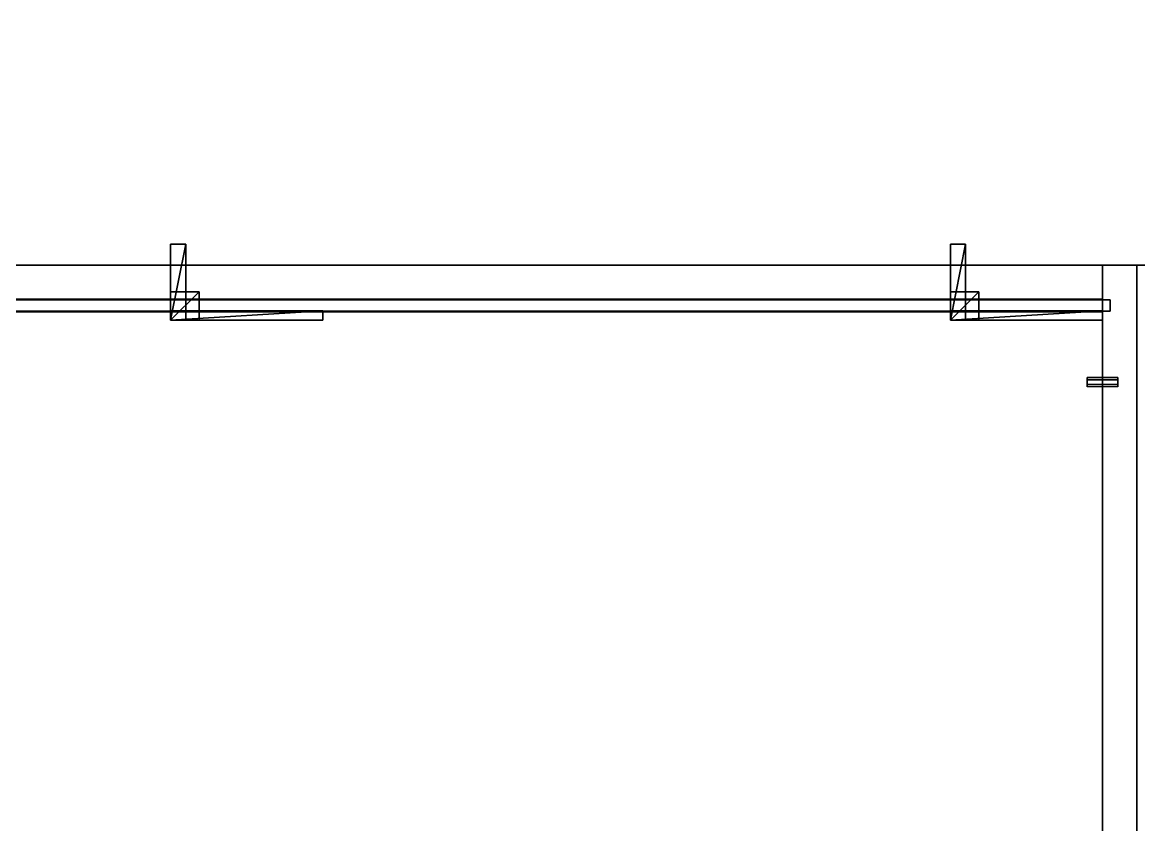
# Model space of a CAD drawing. Extents: x 0 to 5507, y -6518 to 0.
# Drawn here: x 1765 to 2352, y -1812 to -1390 of the extents above; entities that cross this region are included whole.
import ezdxf

# ---------------------------------------------------------------- set-up
doc = ezdxf.new("R2010")
doc.units = 0
for name, color, linetype in [('LAYER0', 7, 'CONTINUOUS'), ('LAYER1', 7, 'CONTINUOUS'), ('LAYER133', 254, 'CONTINUOUS'), ('LAYER134', 254, 'CONTINUOUS'), ('LAYER138', 7, 'CONTINUOUS'), ('LAYER139', 7, 'CONTINUOUS'), ('LAYER140', 7, 'CONTINUOUS'), ('LAYER141', 7, 'CONTINUOUS'), ('LAYER143', 7, 'CONTINUOUS'), ('LAYER152', 2, 'CONTINUOUS'), ('LAYER153', 7, 'CONTINUOUS'), ('LAYER154', 253, 'CONTINUOUS'), ('LAYER155', 253, 'CONTINUOUS'), ('LAYER156', 253, 'CONTINUOUS'), ('LAYER157', 253, 'CONTINUOUS'), ('LAYER158', 253, 'CONTINUOUS'), ('LAYER159', 253, 'CONTINUOUS'), ('LAYER160', 2, 'CONTINUOUS'), ('LAYER161', 7, 'CONTINUOUS'), ('LAYER162', 253, 'CONTINUOUS'), ('LAYER163', 253, 'CONTINUOUS'), ('LAYER164', 253, 'CONTINUOUS'), ('LAYER165', 253, 'CONTINUOUS'), ('LAYER166', 253, 'CONTINUOUS'), ('LAYER167', 253, 'CONTINUOUS'), ('LAYER168', 7, 'CONTINUOUS'), ('LAYER172', 254, 'CONTINUOUS'), ('LAYER57', 7, 'CONTINUOUS')]:
    doc.layers.add(name, color=color, linetype=linetype)

msp = doc.modelspace()

# ---------------------------------------------------------------- linework, layer by layer
at = {"layer": 'LAYER0', "invisible_edges": 1}
for points in [[(5507, 0), (0, -6518), (0, 0), (5507, 0)], [(5507, -6518, 5), (0, 0, 5), (0, -6518, 5), (5507, -6518, 5)], [(0, 0, 5), (5507, -6518, 5), (5507, 0, 5), (0, 0, 5)], [(0, -6518), (5507, 0), (5507, -6518), (0, -6518)]]:
    msp.add_3dface(points, dxfattribs=at)
at = {"layer": 'LAYER1'}
for points, invisible_edges in [([(1039, -1518, 5), (3202, -1368, 5), (3052, -1518, 5), (1039, -1518, 5)], 3), ([(3202, -1368, 5), (1039, -1518, 5), (1039, -1368, 5), (3202, -1368, 5)], 1), ([(3052, -1518, 2340), (1039, -1518, 5), (3052, -1518, 5), (3052, -1518, 2340)], 1), ([(1039, -1518, 5), (3052, -1518, 2340), (1039, -1518, 2340), (1039, -1518, 5)], 1)]:
    msp.add_3dface(points, dxfattribs=dict(at, invisible_edges=invisible_edges))
at = {"layer": 'LAYER133', "invisible_edges": 1}
for points in [[(2333, -1518, 110), (2351, -2191, 110), (2333, -2191, 110), (2333, -1518, 110)], [(2351, -2191, 110), (2333, -1518, 110), (2351, -1518, 110), (2351, -2191, 110)], [(2351, -1518, 1972), (2333, -2191, 1972), (2351, -2191, 1972), (2351, -1518, 1972)], [(2333, -2191, 1972), (2351, -1518, 1972), (2333, -1518, 1972), (2333, -2191, 1972)], [(2333, -1518, 110), (2351, -1518, 1972), (2351, -1518, 110), (2333, -1518, 110)], [(2351, -1518, 1972), (2333, -1518, 110), (2333, -1518, 1972), (2351, -1518, 1972)], [(2333, -2191, 1972), (2333, -1518, 110), (2333, -2191, 110), (2333, -2191, 1972)], [(2333, -1518, 110), (2333, -2191, 1972), (2333, -1518, 1972), (2333, -1518, 110)], [(2351, -1518, 1972), (2351, -2191, 110), (2351, -1518, 110), (2351, -1518, 1972)], [(2351, -2191, 110), (2351, -1518, 1972), (2351, -2191, 1972), (2351, -2191, 110)]]:
    msp.add_3dface(points, dxfattribs=at)
at = {"layer": 'LAYER134', "invisible_edges": 1}
for points in [[(1415, -1518, 1990), (2351, -2191, 1990), (2351, -1518, 1990), (1415, -1518, 1990)], [(2351, -2191, 1990), (1415, -1518, 1990), (1415, -2191, 1990), (2351, -2191, 1990)], [(2351, -1518, 1972), (1415, -1518, 1990), (2351, -1518, 1990), (2351, -1518, 1972)], [(1415, -1518, 1990), (2351, -1518, 1972), (1415, -1518, 1972), (1415, -1518, 1990)], [(1415, -2191, 1972), (2351, -1518, 1972), (2351, -2191, 1972), (1415, -2191, 1972)], [(2351, -1518, 1972), (1415, -2191, 1972), (1415, -1518, 1972), (2351, -1518, 1972)], [(2351, -1518, 1972), (2351, -2191, 1990), (2351, -2191, 1972), (2351, -1518, 1972)], [(2351, -2191, 1990), (2351, -1518, 1972), (2351, -1518, 1990), (2351, -2191, 1990)]]:
    msp.add_3dface(points, dxfattribs=at)
at = {"layer": 'LAYER138', "invisible_edges": 1}
for points in [[(2333, -1518, 2271), (1433, -1518, 2151), (1433, -1518, 2271), (2333, -1518, 2271)], [(1433, -1518, 2151), (2333, -1518, 2271), (2333, -1518, 2151), (1433, -1518, 2151)], [(2333, -1536, 2151), (1433, -1518, 2151), (2333, -1518, 2151), (2333, -1536, 2151)], [(1433, -1518, 2151), (2333, -1536, 2151), (1433, -1536, 2151), (1433, -1518, 2151)], [(1433, -1536, 2271), (2333, -1518, 2271), (1433, -1518, 2271), (1433, -1536, 2271)], [(2333, -1518, 2271), (1433, -1536, 2271), (2333, -1536, 2271), (2333, -1518, 2271)], [(2333, -1518, 2271), (2333, -1536, 2151), (2333, -1518, 2151), (2333, -1518, 2271)], [(2333, -1536, 2151), (2333, -1518, 2271), (2333, -1536, 2271), (2333, -1536, 2151)], [(2333, -1536, 2151), (1433, -1536, 2271), (1433, -1536, 2151), (2333, -1536, 2151)], [(1433, -1536, 2271), (2333, -1536, 2151), (2333, -1536, 2271), (1433, -1536, 2271)]]:
    msp.add_3dface(points, dxfattribs=at)
at = {"layer": 'LAYER139', "invisible_edges": 1}
for points in [[(1433, -1518, 2289), (2333, -2168, 2289), (2333, -1518, 2289), (1433, -1518, 2289)], [(2333, -2168, 2289), (1433, -1518, 2289), (1433, -2168, 2289), (2333, -2168, 2289)], [(2333, -1518, 2271), (1433, -1518, 2289), (2333, -1518, 2289), (2333, -1518, 2271)], [(1433, -1518, 2289), (2333, -1518, 2271), (1433, -1518, 2271), (1433, -1518, 2289)], [(1433, -2168, 2271), (2333, -1518, 2271), (2333, -2168, 2271), (1433, -2168, 2271)], [(2333, -1518, 2271), (1433, -2168, 2271), (1433, -1518, 2271), (2333, -1518, 2271)], [(2333, -1518, 2271), (2333, -2168, 2289), (2333, -2168, 2271), (2333, -1518, 2271)], [(2333, -2168, 2289), (2333, -1518, 2271), (2333, -1518, 2289), (2333, -2168, 2289)]]:
    msp.add_3dface(points, dxfattribs=at)
at = {"layer": 'LAYER140', "invisible_edges": 1}
for points in [[(2333, -1518, 1991), (1433, -2168, 1991), (1433, -1518, 1991), (2333, -1518, 1991)], [(1433, -2168, 1991), (2333, -1518, 1991), (2333, -2168, 1991), (1433, -2168, 1991)], [(1433, -1518, 2009), (2333, -1518, 1991), (1433, -1518, 1991), (1433, -1518, 2009)], [(2333, -1518, 1991), (1433, -1518, 2009), (2333, -1518, 2009), (2333, -1518, 1991)], [(2333, -2168, 2009), (1433, -1518, 2009), (1433, -2168, 2009), (2333, -2168, 2009)], [(1433, -1518, 2009), (2333, -2168, 2009), (2333, -1518, 2009), (1433, -1518, 2009)], [(2333, -1518, 1991), (2333, -2168, 2009), (2333, -2168, 1991), (2333, -1518, 1991)], [(2333, -2168, 2009), (2333, -1518, 1991), (2333, -1518, 2009), (2333, -2168, 2009)]]:
    msp.add_3dface(points, dxfattribs=at)
at = {"layer": 'LAYER141', "invisible_edges": 1}
for points in [[(1429, -1536.3, 2005), (2337, -1536.3, 2275), (2337, -1536.3, 2005), (1429, -1536.3, 2005)], [(2337, -1536.3, 2275), (1429, -1536.3, 2005), (1429, -1536.3, 2275), (2337, -1536.3, 2275)], [(1429, -1542.3, 2275), (2337, -1536.3, 2275), (1429, -1536.3, 2275), (1429, -1542.3, 2275)], [(2337, -1536.3, 2275), (1429, -1542.3, 2275), (2337, -1542.3, 2275), (2337, -1536.3, 2275)], [(2337, -1542.3, 2005), (1429, -1536.3, 2005), (2337, -1536.3, 2005), (2337, -1542.3, 2005)], [(1429, -1536.3, 2005), (2337, -1542.3, 2005), (1429, -1542.3, 2005), (1429, -1536.3, 2005)], [(2337, -1542.3, 2005), (2337, -1536.3, 2275), (2337, -1542.3, 2275), (2337, -1542.3, 2005)], [(2337, -1536.3, 2275), (2337, -1542.3, 2005), (2337, -1536.3, 2005), (2337, -1536.3, 2275)], [(1429, -1542.3, 2275), (2337, -1542.3, 2005), (2337, -1542.3, 2275), (1429, -1542.3, 2275)], [(2337, -1542.3, 2005), (1429, -1542.3, 2275), (1429, -1542.3, 2005), (2337, -1542.3, 2005)]]:
    msp.add_3dface(points, dxfattribs=at)
at = {"layer": 'LAYER143', "invisible_edges": 1}
for points in [[(2333, -1518, 1990), (2333, -2168, 2290), (2333, -1518, 2290), (2333, -1518, 1990)], [(2333, -2168, 2290), (2333, -1518, 1990), (2333, -2168, 1990), (2333, -2168, 2290)], [(2333, -1518, 1990), (2351, -2168, 1990), (2333, -2168, 1990), (2333, -1518, 1990)], [(2351, -2168, 1990), (2333, -1518, 1990), (2351, -1518, 1990), (2351, -2168, 1990)], [(2351, -1518, 2290), (2333, -2168, 2290), (2351, -2168, 2290), (2351, -1518, 2290)], [(2333, -2168, 2290), (2351, -1518, 2290), (2333, -1518, 2290), (2333, -2168, 2290)], [(2351, -1518, 2290), (2333, -1518, 1990), (2333, -1518, 2290), (2351, -1518, 2290)], [(2333, -1518, 1990), (2351, -1518, 2290), (2351, -1518, 1990), (2333, -1518, 1990)], [(2351, -2168, 1990), (2351, -1518, 2290), (2351, -2168, 2290), (2351, -2168, 1990)], [(2351, -1518, 2290), (2351, -2168, 1990), (2351, -1518, 1990), (2351, -1518, 2290)]]:
    msp.add_3dface(points, dxfattribs=at)
at = {"layer": 'LAYER152'}
for points in [[(1923, -1547, 2248), (1923, -1542, 2248), (1843, -1547, 2248), (1923, -1547, 2248)], [(1843, -1547, 2248), (1923, -1542, 2248), (1843, -1542, 2248), (1843, -1547, 2248)], [(1843, -1547, 2248), (1843, -1542, 2248), (1843, -1547, 2225), (1843, -1547, 2248)], [(1843, -1547, 2225), (1843, -1542, 2248), (1843, -1542, 2225), (1843, -1547, 2225)], [(1923, -1547, 2225), (1843, -1547, 2225), (1923, -1542, 2225), (1923, -1547, 2225)], [(1923, -1542, 2225), (1843, -1547, 2225), (1843, -1542, 2225), (1923, -1542, 2225)], [(1923, -1542, 2225), (1843, -1542, 2225), (1923, -1542, 2248), (1923, -1542, 2225)], [(1923, -1542, 2248), (1843, -1542, 2225), (1843, -1542, 2248), (1923, -1542, 2248)], [(1923, -1547, 2225), (1923, -1542, 2225), (1923, -1547, 2248), (1923, -1547, 2225)], [(1923, -1547, 2248), (1923, -1542, 2225), (1923, -1542, 2248), (1923, -1547, 2248)], [(1923, -1547, 2248), (1843, -1547, 2248), (1923, -1547, 2225), (1923, -1547, 2248)], [(1923, -1547, 2225), (1843, -1547, 2248), (1843, -1547, 2225), (1923, -1547, 2225)]]:
    msp.add_3dface(points, dxfattribs=at)
at = {"layer": 'LAYER153', "invisible_edges": 1}
for points in [[(1843, -1542, 2248), (1923, -1547, 2248), (1923, -1542, 2248), (1843, -1542, 2248)], [(1923, -1547, 2248), (1843, -1542, 2248), (1843, -1547, 2248), (1923, -1547, 2248)], [(1843, -1547, 2225), (1923, -1542, 2225), (1923, -1547, 2225), (1843, -1547, 2225)], [(1923, -1542, 2225), (1843, -1547, 2225), (1843, -1542, 2225), (1923, -1542, 2225)], [(1843, -1542, 2248), (1843, -1547, 2225), (1843, -1547, 2248), (1843, -1542, 2248)], [(1843, -1547, 2225), (1843, -1542, 2248), (1843, -1542, 2225), (1843, -1547, 2225)], [(1923, -1542, 2225), (1843, -1542, 2248), (1923, -1542, 2248), (1923, -1542, 2225)], [(1843, -1542, 2248), (1923, -1542, 2225), (1843, -1542, 2225), (1843, -1542, 2248)], [(1923, -1542, 2225), (1923, -1547, 2248), (1923, -1547, 2225), (1923, -1542, 2225)], [(1923, -1547, 2248), (1923, -1542, 2225), (1923, -1542, 2248), (1923, -1547, 2248)], [(1843, -1547, 2225), (1923, -1547, 2248), (1843, -1547, 2248), (1843, -1547, 2225)], [(1923, -1547, 2248), (1843, -1547, 2225), (1923, -1547, 2225), (1923, -1547, 2248)]]:
    msp.add_3dface(points, dxfattribs=at)
at = {"layer": 'LAYER154'}
for points in [[(1858, -1547, 2248), (1858, -1532, 2248), (1843, -1547, 2248), (1858, -1547, 2248)], [(1843, -1547, 2248), (1858, -1532, 2248), (1843, -1532, 2248), (1843, -1547, 2248)], [(1843, -1547, 2248), (1843, -1532, 2248), (1843, -1547, 2233), (1843, -1547, 2248)], [(1843, -1547, 2233), (1843, -1532, 2248), (1843, -1532, 2233), (1843, -1547, 2233)], [(1858, -1547, 2233), (1843, -1547, 2233), (1858, -1532, 2233), (1858, -1547, 2233)], [(1858, -1532, 2233), (1843, -1547, 2233), (1843, -1532, 2233), (1858, -1532, 2233)], [(1858, -1532, 2233), (1843, -1532, 2233), (1858, -1532, 2248), (1858, -1532, 2233)], [(1858, -1532, 2248), (1843, -1532, 2233), (1843, -1532, 2248), (1858, -1532, 2248)], [(1858, -1547, 2233), (1858, -1532, 2233), (1858, -1547, 2248), (1858, -1547, 2233)], [(1858, -1547, 2248), (1858, -1532, 2233), (1858, -1532, 2248), (1858, -1547, 2248)], [(1858, -1547, 2248), (1843, -1547, 2248), (1858, -1547, 2233), (1858, -1547, 2248)], [(1858, -1547, 2233), (1843, -1547, 2248), (1843, -1547, 2233), (1858, -1547, 2233)]]:
    msp.add_3dface(points, dxfattribs=at)
at = {"layer": 'LAYER155'}
for points in [[(1858, -1547, 2248), (1858, -1532, 2248), (1843, -1547, 2248), (1858, -1547, 2248)], [(1843, -1547, 2248), (1858, -1532, 2248), (1843, -1532, 2248), (1843, -1547, 2248)], [(1843, -1547, 2248), (1843, -1532, 2248), (1843, -1547, 2233), (1843, -1547, 2248)], [(1843, -1547, 2233), (1843, -1532, 2248), (1843, -1532, 2233), (1843, -1547, 2233)], [(1858, -1547, 2233), (1843, -1547, 2233), (1858, -1532, 2233), (1858, -1547, 2233)], [(1858, -1532, 2233), (1843, -1547, 2233), (1843, -1532, 2233), (1858, -1532, 2233)], [(1858, -1532, 2233), (1843, -1532, 2233), (1858, -1532, 2248), (1858, -1532, 2233)], [(1858, -1532, 2248), (1843, -1532, 2233), (1843, -1532, 2248), (1858, -1532, 2248)], [(1858, -1547, 2233), (1858, -1532, 2233), (1858, -1547, 2248), (1858, -1547, 2233)], [(1858, -1547, 2248), (1858, -1532, 2233), (1858, -1532, 2248), (1858, -1547, 2248)], [(1858, -1547, 2248), (1843, -1547, 2248), (1858, -1547, 2233), (1858, -1547, 2248)], [(1858, -1547, 2233), (1843, -1547, 2248), (1843, -1547, 2233), (1858, -1547, 2233)]]:
    msp.add_3dface(points, dxfattribs=at)
at = {"layer": 'LAYER156'}
for points in [[(1858, -1547, 2248), (1858, -1532, 2248), (1843, -1547, 2248), (1858, -1547, 2248)], [(1843, -1547, 2248), (1858, -1532, 2248), (1843, -1532, 2248), (1843, -1547, 2248)], [(1843, -1547, 2248), (1843, -1532, 2248), (1843, -1547, 2233), (1843, -1547, 2248)], [(1843, -1547, 2233), (1843, -1532, 2248), (1843, -1532, 2233), (1843, -1547, 2233)], [(1858, -1547, 2233), (1843, -1547, 2233), (1858, -1532, 2233), (1858, -1547, 2233)], [(1858, -1532, 2233), (1843, -1547, 2233), (1843, -1532, 2233), (1858, -1532, 2233)], [(1858, -1532, 2233), (1843, -1532, 2233), (1858, -1532, 2248), (1858, -1532, 2233)], [(1858, -1532, 2248), (1843, -1532, 2233), (1843, -1532, 2248), (1858, -1532, 2248)], [(1858, -1547, 2233), (1858, -1532, 2233), (1858, -1547, 2248), (1858, -1547, 2233)], [(1858, -1547, 2248), (1858, -1532, 2233), (1858, -1532, 2248), (1858, -1547, 2248)], [(1858, -1547, 2248), (1843, -1547, 2248), (1858, -1547, 2233), (1858, -1547, 2248)], [(1858, -1547, 2233), (1843, -1547, 2248), (1843, -1547, 2233), (1858, -1547, 2233)]]:
    msp.add_3dface(points, dxfattribs=at)
at = {"layer": 'LAYER157'}
for points in [[(1858, -1547, 2248), (1858, -1532, 2248), (1843, -1547, 2248), (1858, -1547, 2248)], [(1843, -1547, 2248), (1858, -1532, 2248), (1843, -1532, 2248), (1843, -1547, 2248)], [(1843, -1547, 2248), (1843, -1532, 2248), (1843, -1547, 2233), (1843, -1547, 2248)], [(1843, -1547, 2233), (1843, -1532, 2248), (1843, -1532, 2233), (1843, -1547, 2233)], [(1858, -1547, 2233), (1843, -1547, 2233), (1858, -1532, 2233), (1858, -1547, 2233)], [(1858, -1532, 2233), (1843, -1547, 2233), (1843, -1532, 2233), (1858, -1532, 2233)], [(1858, -1532, 2233), (1843, -1532, 2233), (1858, -1532, 2248), (1858, -1532, 2233)], [(1858, -1532, 2248), (1843, -1532, 2233), (1843, -1532, 2248), (1858, -1532, 2248)], [(1858, -1547, 2233), (1858, -1532, 2233), (1858, -1547, 2248), (1858, -1547, 2233)], [(1858, -1547, 2248), (1858, -1532, 2233), (1858, -1532, 2248), (1858, -1547, 2248)], [(1858, -1547, 2248), (1843, -1547, 2248), (1858, -1547, 2233), (1858, -1547, 2248)], [(1858, -1547, 2233), (1843, -1547, 2248), (1843, -1547, 2233), (1858, -1547, 2233)]]:
    msp.add_3dface(points, dxfattribs=at)
at = {"layer": 'LAYER158'}
for points in [[(1851, -1547, 2248), (1851, -1507, 2248), (1843, -1547, 2248), (1851, -1547, 2248)], [(1843, -1547, 2248), (1851, -1507, 2248), (1843, -1507, 2248), (1843, -1547, 2248)], [(1843, -1547, 2248), (1843, -1507, 2248), (1843, -1547, 2240), (1843, -1547, 2248)], [(1843, -1547, 2240), (1843, -1507, 2248), (1843, -1507, 2240), (1843, -1547, 2240)], [(1851, -1547, 2240), (1843, -1547, 2240), (1851, -1507, 2240), (1851, -1547, 2240)], [(1851, -1507, 2240), (1843, -1547, 2240), (1843, -1507, 2240), (1851, -1507, 2240)], [(1851, -1507, 2240), (1843, -1507, 2240), (1851, -1507, 2248), (1851, -1507, 2240)], [(1851, -1507, 2248), (1843, -1507, 2240), (1843, -1507, 2248), (1851, -1507, 2248)], [(1851, -1547, 2240), (1851, -1507, 2240), (1851, -1547, 2248), (1851, -1547, 2240)], [(1851, -1547, 2248), (1851, -1507, 2240), (1851, -1507, 2248), (1851, -1547, 2248)], [(1851, -1547, 2248), (1843, -1547, 2248), (1851, -1547, 2240), (1851, -1547, 2248)], [(1851, -1547, 2240), (1843, -1547, 2248), (1843, -1547, 2240), (1851, -1547, 2240)]]:
    msp.add_3dface(points, dxfattribs=at)
at = {"layer": 'LAYER159'}
for points in [[(1923, -1547, 2248), (1923, -1542, 2248), (1843, -1547, 2248), (1923, -1547, 2248)], [(1843, -1547, 2248), (1923, -1542, 2248), (1843, -1542, 2248), (1843, -1547, 2248)], [(1843, -1547, 2248), (1843, -1542, 2248), (1843, -1547, 2232), (1843, -1547, 2248)], [(1843, -1547, 2232), (1843, -1542, 2248), (1843, -1542, 2232), (1843, -1547, 2232)], [(1923, -1547, 2232), (1843, -1547, 2232), (1923, -1542, 2232), (1923, -1547, 2232)], [(1923, -1542, 2232), (1843, -1547, 2232), (1843, -1542, 2232), (1923, -1542, 2232)], [(1923, -1542, 2232), (1843, -1542, 2232), (1923, -1542, 2248), (1923, -1542, 2232)], [(1923, -1542, 2248), (1843, -1542, 2232), (1843, -1542, 2248), (1923, -1542, 2248)], [(1923, -1547, 2232), (1923, -1542, 2232), (1923, -1547, 2248), (1923, -1547, 2232)], [(1923, -1547, 2248), (1923, -1542, 2232), (1923, -1542, 2248), (1923, -1547, 2248)], [(1923, -1547, 2248), (1843, -1547, 2248), (1923, -1547, 2232), (1923, -1547, 2248)], [(1923, -1547, 2232), (1843, -1547, 2248), (1843, -1547, 2232), (1923, -1547, 2232)]]:
    msp.add_3dface(points, dxfattribs=at)
at = {"layer": 'LAYER160'}
for points in [[(2333, -1547, 2248), (2333, -1542, 2248), (2253, -1547, 2248), (2333, -1547, 2248)], [(2253, -1547, 2248), (2333, -1542, 2248), (2253, -1542, 2248), (2253, -1547, 2248)], [(2253, -1547, 2248), (2253, -1542, 2248), (2253, -1547, 2225), (2253, -1547, 2248)], [(2253, -1547, 2225), (2253, -1542, 2248), (2253, -1542, 2225), (2253, -1547, 2225)], [(2333, -1547, 2225), (2253, -1547, 2225), (2333, -1542, 2225), (2333, -1547, 2225)], [(2333, -1542, 2225), (2253, -1547, 2225), (2253, -1542, 2225), (2333, -1542, 2225)], [(2333, -1542, 2225), (2253, -1542, 2225), (2333, -1542, 2248), (2333, -1542, 2225)], [(2333, -1542, 2248), (2253, -1542, 2225), (2253, -1542, 2248), (2333, -1542, 2248)], [(2333, -1547, 2225), (2333, -1542, 2225), (2333, -1547, 2248), (2333, -1547, 2225)], [(2333, -1547, 2248), (2333, -1542, 2225), (2333, -1542, 2248), (2333, -1547, 2248)], [(2333, -1547, 2248), (2253, -1547, 2248), (2333, -1547, 2225), (2333, -1547, 2248)], [(2333, -1547, 2225), (2253, -1547, 2248), (2253, -1547, 2225), (2333, -1547, 2225)]]:
    msp.add_3dface(points, dxfattribs=at)
at = {"layer": 'LAYER161', "invisible_edges": 1}
for points in [[(2253, -1542, 2248), (2333, -1547, 2248), (2333, -1542, 2248), (2253, -1542, 2248)], [(2333, -1547, 2248), (2253, -1542, 2248), (2253, -1547, 2248), (2333, -1547, 2248)], [(2253, -1547, 2225), (2333, -1542, 2225), (2333, -1547, 2225), (2253, -1547, 2225)], [(2333, -1542, 2225), (2253, -1547, 2225), (2253, -1542, 2225), (2333, -1542, 2225)], [(2253, -1542, 2248), (2253, -1547, 2225), (2253, -1547, 2248), (2253, -1542, 2248)], [(2253, -1547, 2225), (2253, -1542, 2248), (2253, -1542, 2225), (2253, -1547, 2225)], [(2333, -1542, 2225), (2253, -1542, 2248), (2333, -1542, 2248), (2333, -1542, 2225)], [(2253, -1542, 2248), (2333, -1542, 2225), (2253, -1542, 2225), (2253, -1542, 2248)], [(2333, -1542, 2225), (2333, -1547, 2248), (2333, -1547, 2225), (2333, -1542, 2225)], [(2333, -1547, 2248), (2333, -1542, 2225), (2333, -1542, 2248), (2333, -1547, 2248)], [(2253, -1547, 2225), (2333, -1547, 2248), (2253, -1547, 2248), (2253, -1547, 2225)], [(2333, -1547, 2248), (2253, -1547, 2225), (2333, -1547, 2225), (2333, -1547, 2248)]]:
    msp.add_3dface(points, dxfattribs=at)
at = {"layer": 'LAYER162'}
for points in [[(2268, -1547, 2248), (2268, -1532, 2248), (2253, -1547, 2248), (2268, -1547, 2248)], [(2253, -1547, 2248), (2268, -1532, 2248), (2253, -1532, 2248), (2253, -1547, 2248)], [(2253, -1547, 2248), (2253, -1532, 2248), (2253, -1547, 2233), (2253, -1547, 2248)], [(2253, -1547, 2233), (2253, -1532, 2248), (2253, -1532, 2233), (2253, -1547, 2233)], [(2268, -1547, 2233), (2253, -1547, 2233), (2268, -1532, 2233), (2268, -1547, 2233)], [(2268, -1532, 2233), (2253, -1547, 2233), (2253, -1532, 2233), (2268, -1532, 2233)], [(2268, -1532, 2233), (2253, -1532, 2233), (2268, -1532, 2248), (2268, -1532, 2233)], [(2268, -1532, 2248), (2253, -1532, 2233), (2253, -1532, 2248), (2268, -1532, 2248)], [(2268, -1547, 2233), (2268, -1532, 2233), (2268, -1547, 2248), (2268, -1547, 2233)], [(2268, -1547, 2248), (2268, -1532, 2233), (2268, -1532, 2248), (2268, -1547, 2248)], [(2268, -1547, 2248), (2253, -1547, 2248), (2268, -1547, 2233), (2268, -1547, 2248)], [(2268, -1547, 2233), (2253, -1547, 2248), (2253, -1547, 2233), (2268, -1547, 2233)]]:
    msp.add_3dface(points, dxfattribs=at)
at = {"layer": 'LAYER163'}
for points in [[(2268, -1547, 2248), (2268, -1532, 2248), (2253, -1547, 2248), (2268, -1547, 2248)], [(2253, -1547, 2248), (2268, -1532, 2248), (2253, -1532, 2248), (2253, -1547, 2248)], [(2253, -1547, 2248), (2253, -1532, 2248), (2253, -1547, 2233), (2253, -1547, 2248)], [(2253, -1547, 2233), (2253, -1532, 2248), (2253, -1532, 2233), (2253, -1547, 2233)], [(2268, -1547, 2233), (2253, -1547, 2233), (2268, -1532, 2233), (2268, -1547, 2233)], [(2268, -1532, 2233), (2253, -1547, 2233), (2253, -1532, 2233), (2268, -1532, 2233)], [(2268, -1532, 2233), (2253, -1532, 2233), (2268, -1532, 2248), (2268, -1532, 2233)], [(2268, -1532, 2248), (2253, -1532, 2233), (2253, -1532, 2248), (2268, -1532, 2248)], [(2268, -1547, 2233), (2268, -1532, 2233), (2268, -1547, 2248), (2268, -1547, 2233)], [(2268, -1547, 2248), (2268, -1532, 2233), (2268, -1532, 2248), (2268, -1547, 2248)], [(2268, -1547, 2248), (2253, -1547, 2248), (2268, -1547, 2233), (2268, -1547, 2248)], [(2268, -1547, 2233), (2253, -1547, 2248), (2253, -1547, 2233), (2268, -1547, 2233)]]:
    msp.add_3dface(points, dxfattribs=at)
at = {"layer": 'LAYER164'}
for points in [[(2268, -1547, 2248), (2268, -1532, 2248), (2253, -1547, 2248), (2268, -1547, 2248)], [(2253, -1547, 2248), (2268, -1532, 2248), (2253, -1532, 2248), (2253, -1547, 2248)], [(2253, -1547, 2248), (2253, -1532, 2248), (2253, -1547, 2233), (2253, -1547, 2248)], [(2253, -1547, 2233), (2253, -1532, 2248), (2253, -1532, 2233), (2253, -1547, 2233)], [(2268, -1547, 2233), (2253, -1547, 2233), (2268, -1532, 2233), (2268, -1547, 2233)], [(2268, -1532, 2233), (2253, -1547, 2233), (2253, -1532, 2233), (2268, -1532, 2233)], [(2268, -1532, 2233), (2253, -1532, 2233), (2268, -1532, 2248), (2268, -1532, 2233)], [(2268, -1532, 2248), (2253, -1532, 2233), (2253, -1532, 2248), (2268, -1532, 2248)], [(2268, -1547, 2233), (2268, -1532, 2233), (2268, -1547, 2248), (2268, -1547, 2233)], [(2268, -1547, 2248), (2268, -1532, 2233), (2268, -1532, 2248), (2268, -1547, 2248)], [(2268, -1547, 2248), (2253, -1547, 2248), (2268, -1547, 2233), (2268, -1547, 2248)], [(2268, -1547, 2233), (2253, -1547, 2248), (2253, -1547, 2233), (2268, -1547, 2233)]]:
    msp.add_3dface(points, dxfattribs=at)
at = {"layer": 'LAYER165'}
for points in [[(2268, -1547, 2248), (2268, -1532, 2248), (2253, -1547, 2248), (2268, -1547, 2248)], [(2253, -1547, 2248), (2268, -1532, 2248), (2253, -1532, 2248), (2253, -1547, 2248)], [(2253, -1547, 2248), (2253, -1532, 2248), (2253, -1547, 2233), (2253, -1547, 2248)], [(2253, -1547, 2233), (2253, -1532, 2248), (2253, -1532, 2233), (2253, -1547, 2233)], [(2268, -1547, 2233), (2253, -1547, 2233), (2268, -1532, 2233), (2268, -1547, 2233)], [(2268, -1532, 2233), (2253, -1547, 2233), (2253, -1532, 2233), (2268, -1532, 2233)], [(2268, -1532, 2233), (2253, -1532, 2233), (2268, -1532, 2248), (2268, -1532, 2233)], [(2268, -1532, 2248), (2253, -1532, 2233), (2253, -1532, 2248), (2268, -1532, 2248)], [(2268, -1547, 2233), (2268, -1532, 2233), (2268, -1547, 2248), (2268, -1547, 2233)], [(2268, -1547, 2248), (2268, -1532, 2233), (2268, -1532, 2248), (2268, -1547, 2248)], [(2268, -1547, 2248), (2253, -1547, 2248), (2268, -1547, 2233), (2268, -1547, 2248)], [(2268, -1547, 2233), (2253, -1547, 2248), (2253, -1547, 2233), (2268, -1547, 2233)]]:
    msp.add_3dface(points, dxfattribs=at)
at = {"layer": 'LAYER166'}
for points in [[(2261, -1547, 2248), (2261, -1507, 2248), (2253, -1547, 2248), (2261, -1547, 2248)], [(2253, -1547, 2248), (2261, -1507, 2248), (2253, -1507, 2248), (2253, -1547, 2248)], [(2253, -1547, 2248), (2253, -1507, 2248), (2253, -1547, 2240), (2253, -1547, 2248)], [(2253, -1547, 2240), (2253, -1507, 2248), (2253, -1507, 2240), (2253, -1547, 2240)], [(2261, -1547, 2240), (2253, -1547, 2240), (2261, -1507, 2240), (2261, -1547, 2240)], [(2261, -1507, 2240), (2253, -1547, 2240), (2253, -1507, 2240), (2261, -1507, 2240)], [(2261, -1507, 2240), (2253, -1507, 2240), (2261, -1507, 2248), (2261, -1507, 2240)], [(2261, -1507, 2248), (2253, -1507, 2240), (2253, -1507, 2248), (2261, -1507, 2248)], [(2261, -1547, 2240), (2261, -1507, 2240), (2261, -1547, 2248), (2261, -1547, 2240)], [(2261, -1547, 2248), (2261, -1507, 2240), (2261, -1507, 2248), (2261, -1547, 2248)], [(2261, -1547, 2248), (2253, -1547, 2248), (2261, -1547, 2240), (2261, -1547, 2248)], [(2261, -1547, 2240), (2253, -1547, 2248), (2253, -1547, 2240), (2261, -1547, 2240)]]:
    msp.add_3dface(points, dxfattribs=at)
at = {"layer": 'LAYER167'}
for points in [[(2333, -1547, 2248), (2333, -1542, 2248), (2253, -1547, 2248), (2333, -1547, 2248)], [(2253, -1547, 2248), (2333, -1542, 2248), (2253, -1542, 2248), (2253, -1547, 2248)], [(2253, -1547, 2248), (2253, -1542, 2248), (2253, -1547, 2232), (2253, -1547, 2248)], [(2253, -1547, 2232), (2253, -1542, 2248), (2253, -1542, 2232), (2253, -1547, 2232)], [(2333, -1547, 2232), (2253, -1547, 2232), (2333, -1542, 2232), (2333, -1547, 2232)], [(2333, -1542, 2232), (2253, -1547, 2232), (2253, -1542, 2232), (2333, -1542, 2232)], [(2333, -1542, 2232), (2253, -1542, 2232), (2333, -1542, 2248), (2333, -1542, 2232)], [(2333, -1542, 2248), (2253, -1542, 2232), (2253, -1542, 2248), (2333, -1542, 2248)], [(2333, -1547, 2232), (2333, -1542, 2232), (2333, -1547, 2248), (2333, -1547, 2232)], [(2333, -1547, 2248), (2333, -1542, 2232), (2333, -1542, 2248), (2333, -1547, 2248)], [(2333, -1547, 2248), (2253, -1547, 2248), (2333, -1547, 2232), (2333, -1547, 2248)], [(2333, -1547, 2232), (2253, -1547, 2248), (2253, -1547, 2232), (2333, -1547, 2232)]]:
    msp.add_3dface(points, dxfattribs=at)
at = {"layer": 'LAYER168', "invisible_edges": 1}
for points in [[(2333, -1542.6, 2131), (1433, -2148, 2131), (1433, -1542.6, 2131), (2333, -1542.6, 2131)], [(1433, -2148, 2131), (2333, -1542.6, 2131), (2333, -2148, 2131), (1433, -2148, 2131)], [(1433, -1542.6, 2149), (2333, -1542.6, 2131), (1433, -1542.6, 2131), (1433, -1542.6, 2149)], [(2333, -1542.6, 2131), (1433, -1542.6, 2149), (2333, -1542.6, 2149), (2333, -1542.6, 2131)], [(2333, -2148, 2149), (1433, -1542.6, 2149), (1433, -2148, 2149), (2333, -2148, 2149)], [(1433, -1542.6, 2149), (2333, -2148, 2149), (2333, -1542.6, 2149), (1433, -1542.6, 2149)], [(2333, -1542.6, 2131), (2333, -2148, 2149), (2333, -2148, 2131), (2333, -1542.6, 2131)], [(2333, -2148, 2149), (2333, -1542.6, 2131), (2333, -1542.6, 2149), (2333, -2148, 2149)]]:
    msp.add_3dface(points, dxfattribs=at)
at = {"layer": 'LAYER172'}
for points in [[(2325, -1582.1, 2128.5), (2325, -1577.1, 2128.5), (2325, -1578.35, 2130.665), (2325, -1580.85, 2130.665)], [(2325, -1582.1, 2128.5), (2325, -1580.85, 2126.335), (2325, -1578.35, 2126.335), (2325, -1577.1, 2128.5)], [(2332.95, -1576.6, 2128.5), (2332.95, -1582.6, 2128.5), (2332.95, -1581.1, 2131.098), (2332.95, -1578.1, 2131.098)], [(2332.95, -1576.6, 2128.5), (2332.95, -1582.6, 2128.5), (2332.95, -1581.1, 2125.902), (2332.95, -1578.1, 2125.902)], [(2333.05, -1576.6, 2128.5), (2333.05, -1582.6, 2128.5), (2333.05, -1581.1, 2131.098), (2333.05, -1578.1, 2131.098)], [(2333.05, -1576.6, 2128.5), (2333.05, -1582.6, 2128.5), (2333.05, -1581.1, 2125.902), (2333.05, -1578.1, 2125.902)], [(2341, -1582.1, 2128.5), (2341, -1577.1, 2128.5), (2341, -1578.35, 2130.665), (2341, -1580.85, 2130.665)], [(2341, -1582.1, 2128.5), (2341, -1580.85, 2126.335), (2341, -1578.35, 2126.335), (2341, -1577.1, 2128.5)]]:
    msp.add_3dface(points, dxfattribs=at)
at = {"layer": 'LAYER57', "invisible_edges": 1}
for points in [[(2351, -1518, 110), (2369, -2168, 110), (2351, -2168, 110), (2351, -1518, 110)], [(2369, -2168, 110), (2351, -1518, 110), (2369, -1518, 110), (2369, -2168, 110)], [(2369, -1518, 2290), (2351, -2168, 2290), (2369, -2168, 2290), (2369, -1518, 2290)], [(2351, -2168, 2290), (2369, -1518, 2290), (2351, -1518, 2290), (2351, -2168, 2290)], [(2351, -1518, 110), (2369, -1518, 2290), (2369, -1518, 110), (2351, -1518, 110)], [(2369, -1518, 2290), (2351, -1518, 110), (2351, -1518, 2290), (2369, -1518, 2290)], [(2351, -2168, 2290), (2351, -1518, 110), (2351, -2168, 110), (2351, -2168, 2290)], [(2351, -1518, 110), (2351, -2168, 2290), (2351, -1518, 2290), (2351, -1518, 110)]]:
    msp.add_3dface(points, dxfattribs=at)

# ---------------------------------------------------------------- meshes
at = {"layer": 'LAYER1'}
mesh = msp.add_polymesh((3, 2), dxfattribs=at)
for k, corner in enumerate([(3052, -1518, 2340), (1039, -1518, 2340), (3052, -6518, 2340), (3052, -1518, 2340), (3202, -6518, 2340), (3202, -1368, 2340)]):
    mesh.set_mesh_vertex(divmod(k, 2), corner)
at = {"layer": 'LAYER172'}
mesh = msp.add_polymesh((2, 6), dxfattribs=dict(at, n_close=True))
for k, corner in enumerate([(2325, -1582.1, 2128.5), (2325, -1580.85, 2130.665), (2325, -1578.35, 2130.665), (2325, -1577.1, 2128.5), (2325, -1578.35, 2126.335), (2325, -1580.85, 2126.335), (2341, -1582.1, 2128.5), (2341, -1580.85, 2130.665), (2341, -1578.35, 2130.665), (2341, -1577.1, 2128.5), (2341, -1578.35, 2126.335), (2341, -1580.85, 2126.335)]):
    mesh.set_mesh_vertex(divmod(k, 6), corner)
mesh = msp.add_polymesh((2, 6), dxfattribs=dict(at, n_close=True))
for k, corner in enumerate([(2332.95, -1582.6, 2128.5), (2332.95, -1581.1, 2131.098), (2332.95, -1578.1, 2131.098), (2332.95, -1576.6, 2128.5), (2332.95, -1578.1, 2125.902), (2332.95, -1581.1, 2125.902), (2333.05, -1582.6, 2128.5), (2333.05, -1581.1, 2131.098), (2333.05, -1578.1, 2131.098), (2333.05, -1576.6, 2128.5), (2333.05, -1578.1, 2125.902), (2333.05, -1581.1, 2125.902)]):
    mesh.set_mesh_vertex(divmod(k, 6), corner)

doc.saveas('drawing.dxf')
